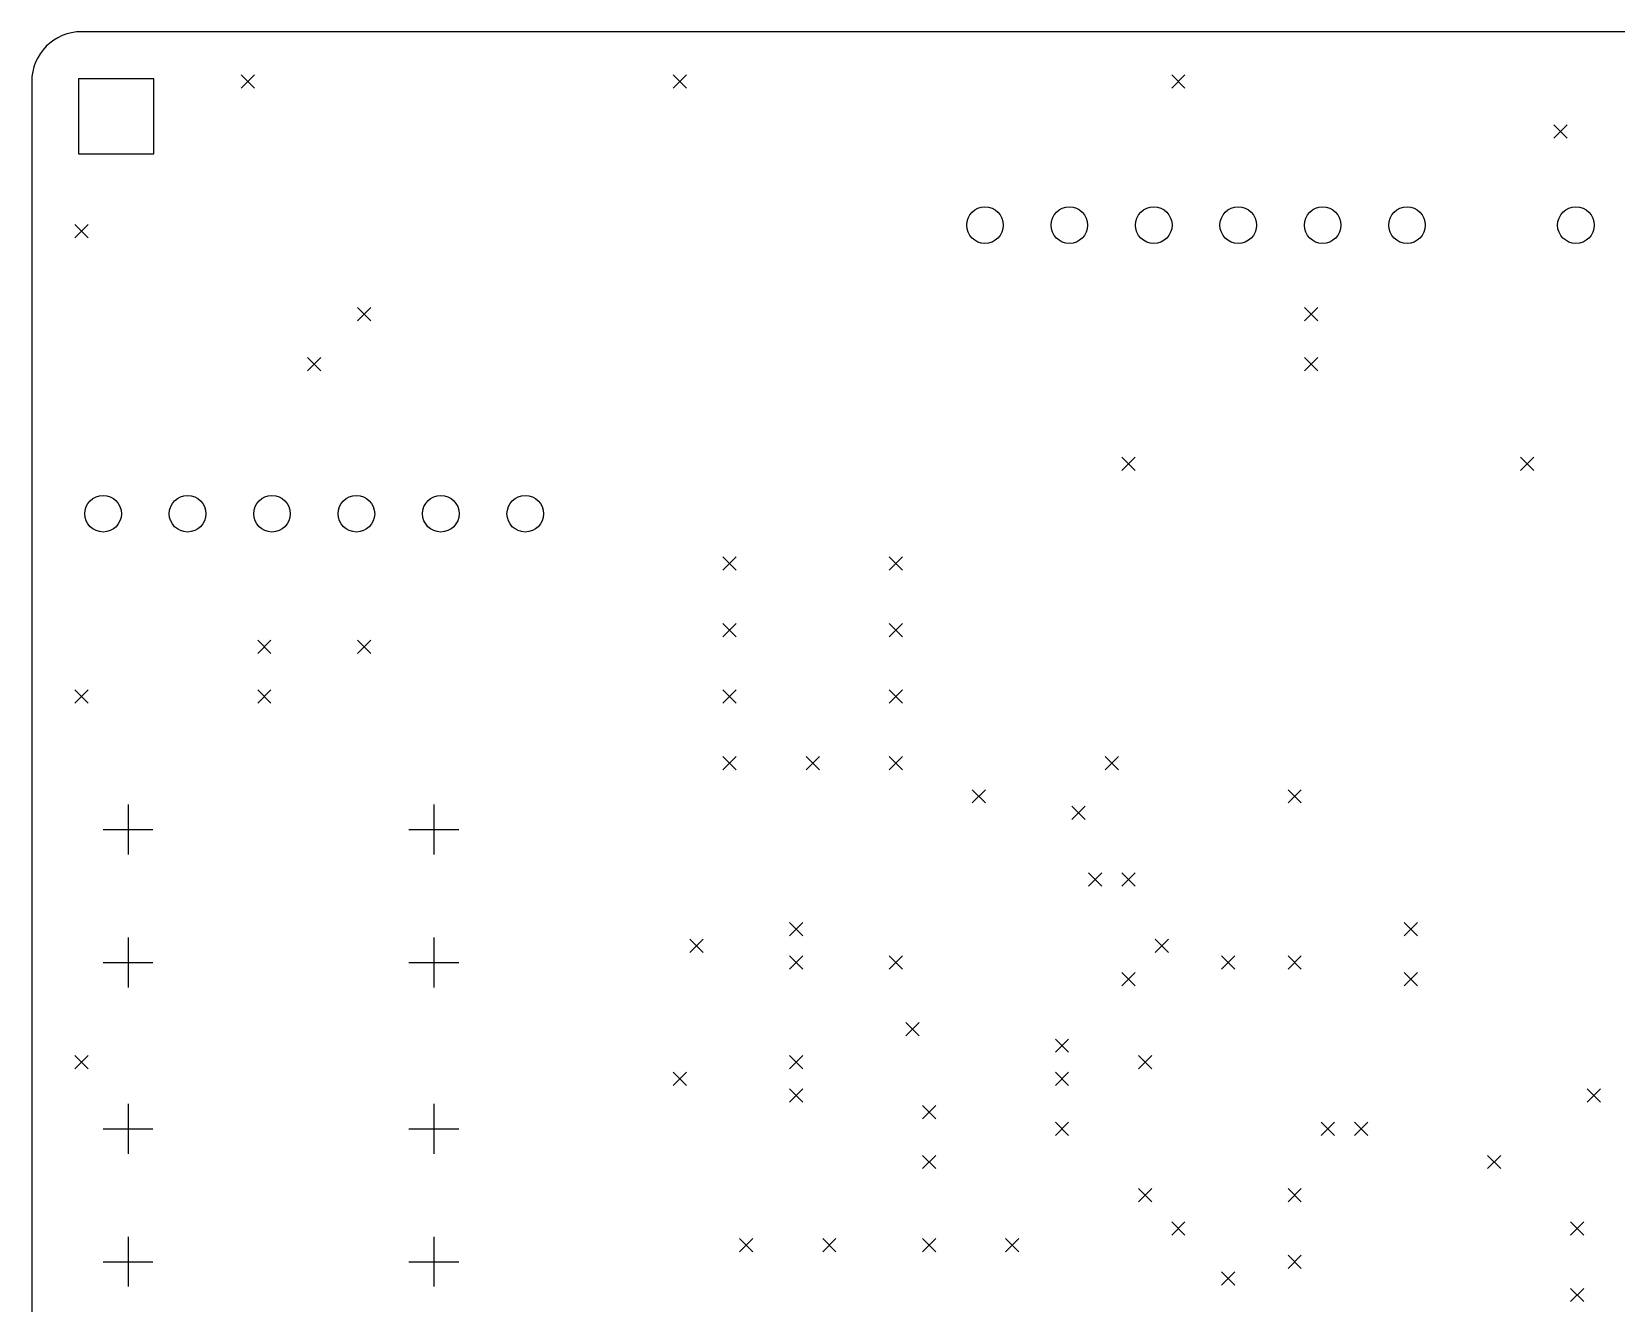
# Model space of a CAD drawing. Extents: x -2 to 100, y -16 to 60.
# Drawn here: x 0 to 47.68, y 21.75 to 60 of the extents above; entities that cross this region are included whole.
import ezdxf

# ---------------------------------------------------------------- set-up
doc = ezdxf.new("R2010")
doc.units = 0
doc.layers.add('BLACK', color=7, linetype='CONTINUOUS')

msp = doc.modelspace()

# ---------------------------------------------------------------- linework, layer by layer
at = {"layer": 'BLACK', "linetype": 'CONTINUOUS'}
for p, q in [((98.5, 60), (1.5, 60)), ((6.3, 58.7), (6.7, 58.3)), ((6.7, 58.7), (6.3, 58.3)), ((19.3, 58.7), (19.7, 58.3)), ((19.7, 58.7), (19.3, 58.3)), ((34.3, 58.7), (34.7, 58.3)), ((34.7, 58.7), (34.3, 58.3)), ((0, 58.5), (0, 1.5)), ((3.671392, 58.584096), (1.408628, 58.584096)), ((1.408628, 58.584096), (1.408628, 56.321332)), ((3.671392, 56.321332), (3.671392, 58.584096)), ((45.8, 57.2), (46.2, 56.8)), ((46.2, 57.2), (45.8, 56.8)), ((1.408628, 56.321332), (3.671392, 56.321332)), ((1.3, 54.2), (1.7, 53.8)), ((1.7, 54.2), (1.3, 53.8)), ((9.8, 51.7), (10.2, 51.3)), ((10.2, 51.7), (9.8, 51.3)), ((38.3, 51.7), (38.7, 51.3)), ((38.7, 51.7), (38.3, 51.3)), ((8.3, 50.2), (8.7, 49.8)), ((8.7, 50.2), (8.3, 49.8)), ((38.3, 50.2), (38.7, 49.8)), ((38.7, 50.2), (38.3, 49.8)), ((32.8, 47.2), (33.2, 46.8)), ((33.2, 47.2), (32.8, 46.8)), ((44.8, 47.2), (45.2, 46.8)), ((45.2, 47.2), (44.8, 46.8)), ((20.8, 44.2), (21.2, 43.8)), ((21.2, 44.2), (20.8, 43.8)), ((25.8, 44.2), (26.2, 43.8)), ((26.2, 44.2), (25.8, 43.8)), ((20.8, 42.2), (21.2, 41.8)), ((21.2, 42.2), (20.8, 41.8)), ((25.8, 42.2), (26.2, 41.8)), ((26.2, 42.2), (25.8, 41.8)), ((6.8, 41.7), (7.2, 41.3)), ((7.2, 41.7), (6.8, 41.3)), ((9.8, 41.7), (10.2, 41.3)), ((10.2, 41.7), (9.8, 41.3)), ((1.3, 40.2), (1.7, 39.8)), ((1.7, 40.2), (1.3, 39.8)), ((6.8, 40.2), (7.2, 39.8)), ((7.2, 40.2), (6.8, 39.8)), ((20.8, 40.2), (21.2, 39.8)), ((21.2, 40.2), (20.8, 39.8)), ((25.8, 40.2), (26.2, 39.8)), ((26.2, 40.2), (25.8, 39.8)), ((20.8, 38.2), (21.2, 37.8)), ((21.2, 38.2), (20.8, 37.8)), ((23.3, 38.2), (23.7, 37.8)), ((23.7, 38.2), (23.3, 37.8)), ((25.8, 38.2), (26.2, 37.8)), ((26.2, 38.2), (25.8, 37.8)), ((32.3, 38.2), (32.7, 37.8)), ((32.7, 38.2), (32.3, 37.8)), ((28.3, 37.2), (28.7, 36.8)), ((28.7, 37.2), (28.3, 36.8)), ((37.8, 37.2), (38.2, 36.8)), ((38.2, 37.2), (37.8, 36.8)), ((2.899999, 36.7493), (2.899999, 35.2507)), ((12.100001, 36.7493), (12.100001, 35.2507)), ((31.3, 36.7), (31.7, 36.3)), ((31.7, 36.7), (31.3, 36.3)), ((2.150699, 36), (3.649299, 36)), ((11.350701, 36), (12.849301, 36)), ((31.8, 34.7), (32.2, 34.3)), ((32.2, 34.7), (31.8, 34.3)), ((32.8, 34.7), (33.2, 34.3)), ((33.2, 34.7), (32.8, 34.3)), ((22.8, 33.2), (23.2, 32.8)), ((23.2, 33.2), (22.8, 32.8)), ((41.3, 33.2), (41.7, 32.8)), ((41.7, 33.2), (41.3, 32.8)), ((2.899999, 32.749299), (2.899999, 31.250699)), ((12.100001, 32.749299), (12.100001, 31.250699)), ((19.8, 32.7), (20.2, 32.3)), ((20.2, 32.7), (19.8, 32.3)), ((33.8, 32.7), (34.2, 32.3)), ((34.2, 32.7), (33.8, 32.3)), ((2.150699, 31.999999), (3.649299, 31.999999)), ((11.350701, 31.999999), (12.849301, 31.999999)), ((22.8, 32.2), (23.2, 31.8)), ((23.2, 32.2), (22.8, 31.8)), ((25.8, 32.2), (26.2, 31.8)), ((26.2, 32.2), (25.8, 31.8)), ((35.8, 32.2), (36.2, 31.8)), ((36.2, 32.2), (35.8, 31.8)), ((37.8, 32.2), (38.2, 31.8)), ((38.2, 32.2), (37.8, 31.8)), ((32.8, 31.7), (33.2, 31.3)), ((33.2, 31.7), (32.8, 31.3)), ((41.3, 31.7), (41.7, 31.3)), ((41.7, 31.7), (41.3, 31.3)), ((26.3, 30.2), (26.7, 29.8)), ((26.7, 30.2), (26.3, 29.8)), ((30.8, 29.7), (31.2, 29.3)), ((31.2, 29.7), (30.8, 29.3)), ((1.3, 29.2), (1.7, 28.8)), ((1.7, 29.2), (1.3, 28.8)), ((22.8, 29.2), (23.2, 28.8)), ((23.2, 29.2), (22.8, 28.8)), ((33.3, 29.2), (33.7, 28.8)), ((33.7, 29.2), (33.3, 28.8)), ((19.3, 28.7), (19.7, 28.3)), ((19.7, 28.7), (19.3, 28.3)), ((30.8, 28.7), (31.2, 28.3)), ((31.2, 28.7), (30.8, 28.3)), ((22.8, 28.2), (23.2, 27.8)), ((23.2, 28.2), (22.8, 27.8)), ((46.8, 28.2), (47.2, 27.8)), ((47.2, 28.2), (46.8, 27.8)), ((2.899999, 27.7493), (2.899999, 26.2507)), ((12.100001, 27.7493), (12.100001, 26.2507)), ((26.8, 27.7), (27.2, 27.3)), ((27.2, 27.7), (26.8, 27.3)), ((30.8, 27.2), (31.2, 26.8)), ((31.2, 27.2), (30.8, 26.8)), ((38.8, 27.2), (39.2, 26.8)), ((39.2, 27.2), (38.8, 26.8)), ((39.8, 27.2), (40.2, 26.8)), ((40.2, 27.2), (39.8, 26.8)), ((2.150699, 27), (3.649299, 27)), ((11.350701, 27), (12.849301, 27)), ((26.8, 26.2), (27.2, 25.8)), ((27.2, 26.2), (26.8, 25.8)), ((43.8, 26.2), (44.2, 25.8)), ((44.2, 26.2), (43.8, 25.8)), ((33.3, 25.2), (33.7, 24.8)), ((33.7, 25.2), (33.3, 24.8)), ((37.8, 25.2), (38.2, 24.8)), ((38.2, 25.2), (37.8, 24.8)), ((34.3, 24.2), (34.7, 23.8)), ((34.7, 24.2), (34.3, 23.8)), ((46.3, 24.2), (46.7, 23.8)), ((46.7, 24.2), (46.3, 23.8)), ((2.899999, 23.749299), (2.899999, 22.250699)), ((12.100001, 23.749299), (12.100001, 22.250699)), ((21.3, 23.7), (21.7, 23.3)), ((21.7, 23.7), (21.3, 23.3)), ((23.8, 23.7), (24.2, 23.3)), ((24.2, 23.7), (23.8, 23.3)), ((26.8, 23.7), (27.2, 23.3)), ((27.2, 23.7), (26.8, 23.3)), ((29.3, 23.7), (29.7, 23.3)), ((29.7, 23.7), (29.3, 23.3)), ((2.150699, 22.999999), (3.649299, 22.999999)), ((11.350701, 22.999999), (12.849301, 22.999999)), ((37.8, 23.2), (38.2, 22.8)), ((38.2, 23.2), (37.8, 22.8)), ((35.8, 22.7), (36.2, 22.3)), ((36.2, 22.7), (35.8, 22.3)), ((46.3, 22.2), (46.7, 21.8)), ((46.7, 22.2), (46.3, 21.8))]:
    msp.add_line(p, q, dxfattribs=at)
at = {"layer": 'BLACK'}
for centre in [(28.68188, 54.18074), (31.22188, 54.18074), (33.76188, 54.18074), (36.30188, 54.18074), (38.84188, 54.18074), (41.38188, 54.18074), (46.46188, 54.18074), (2.15, 45.5), (4.69, 45.5), (7.23, 45.5), (9.77, 45.5), (12.31, 45.5), (14.85, 45.5)]:
    msp.add_circle(centre, 0.55, dxfattribs=at)
msp.add_arc((1.5, 58.5), 1.5, 90, 180, dxfattribs=at)

doc.saveas('drawing.dxf')
